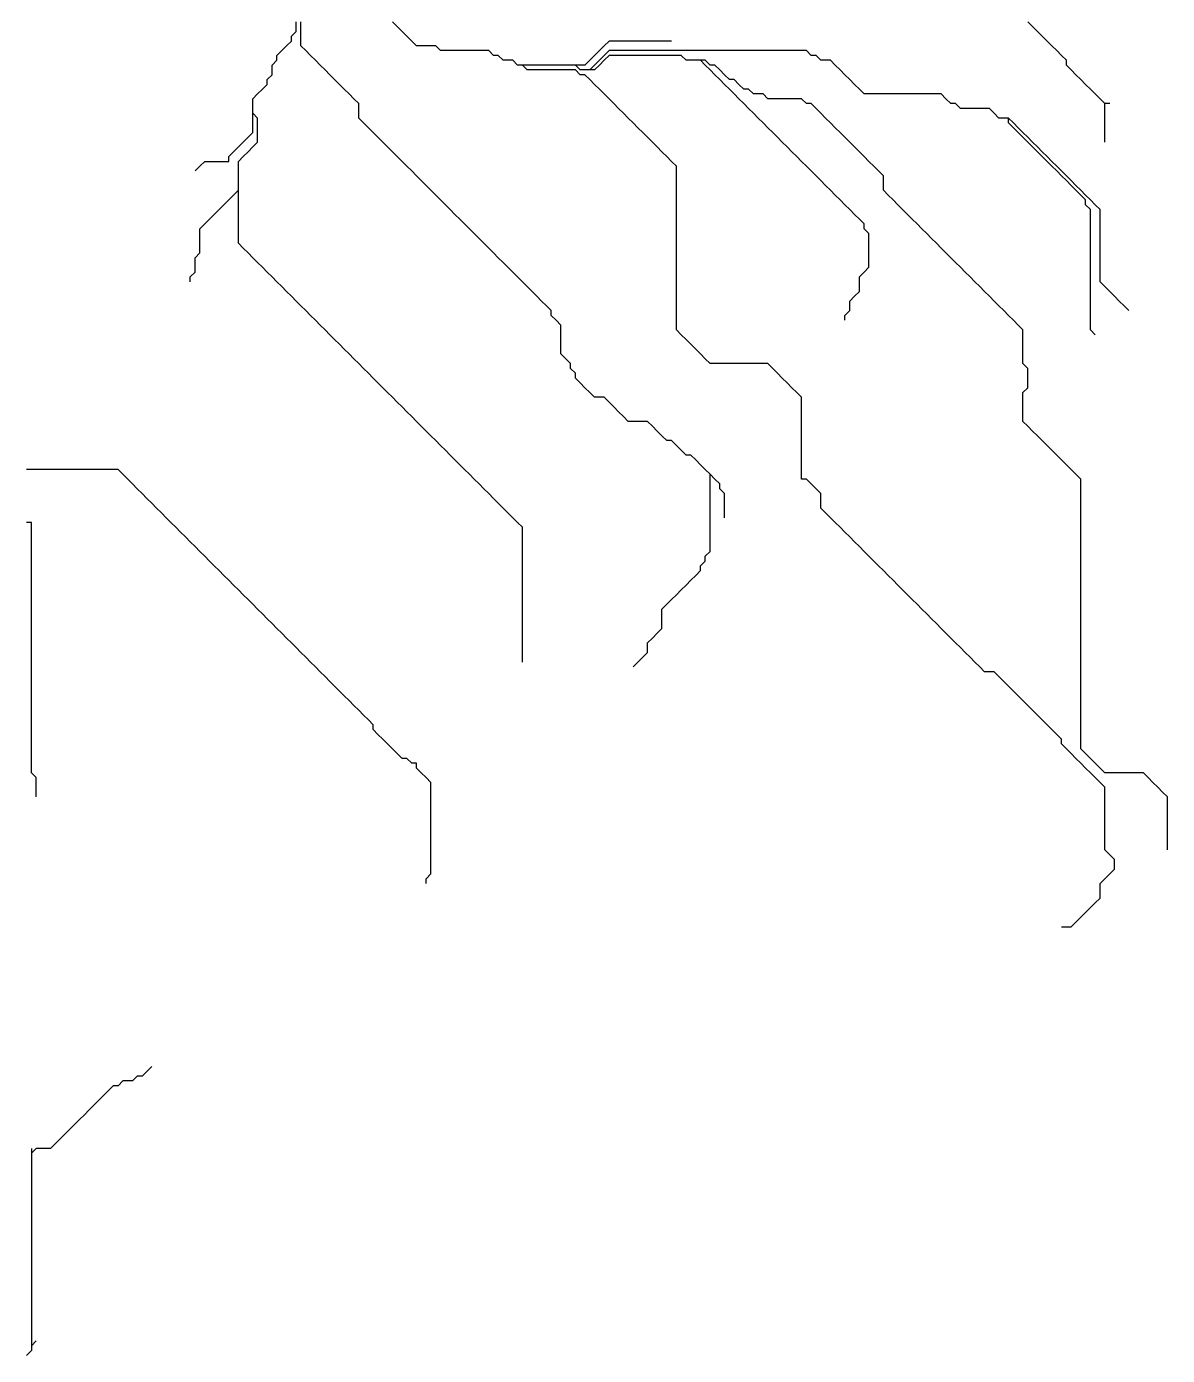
# Model space of a CAD drawing. Header units: metres. Extents: x 837475 to 838479, y 1189012 to 1191015.
# Drawn here: x 837475.1 to 837712, y 1190101.1 to 1190377 of the extents above; entities that cross this region are included whole.
import ezdxf

# ---------------------------------------------------------------- set-up
doc = ezdxf.new("R2010")
doc.units = ezdxf.units.M
doc.header["$MEASUREMENT"] = 0

msp = doc.modelspace()

# ---------------------------------------------------------------- linework, layer by layer
for points in [[(837522.11, 1190359.03, 1556.21), (837522.11, 1190360.03, 1556.1), (837522.11, 1190361.03, 1556.03), (837522.11, 1190362.03, 1556.03), (837523.11, 1190363.03, 1556.03), (837524.11, 1190364.03, 1556.02), (837525.11, 1190365.03, 1556.02), (837525.11, 1190366.03, 1556.02), (837526.11, 1190367.03, 1556.02), (837526.11, 1190368.03, 1556.01), (837526.11, 1190369.03, 1556.01), (837527.11, 1190370.03, 1556.01), (837527.11, 1190371.03, 1556.01), (837528.11, 1190372.03, 1556.01), (837529.11, 1190373.03, 1556), (837530.11, 1190374.03, 1556), (837530.11, 1190375.03, 1556), (837531.1, 1190376.03, 1555.99), (837531.1, 1190377.03, 1555.93), (837531.1, 1190378.03, 1555.78)], [(837617.08, 1190284.06, 1611.21), (837616.08, 1190285.06, 1609.92), (837615.08, 1190286.06, 1608.62), (837614.08, 1190287.06, 1607.33), (837613.08, 1190288.06, 1606.03), (837612.08, 1190288.06, 1606.01), (837611.08, 1190289.06, 1606.01), (837610.08, 1190290.05, 1606.01), (837609.08, 1190291.05, 1606.01), (837608.08, 1190291.05, 1606), (837607.08, 1190292.05, 1606), (837606.08, 1190293.05, 1606), (837605.08, 1190294.05, 1605.99), (837604.08, 1190295.05, 1605.77), (837603.08, 1190295.05, 1605.4), (837602.08, 1190295.05, 1604.96), (837601.08, 1190295.05, 1604.55), (837600.08, 1190295.05, 1604.26), (837599.08, 1190296.05, 1604.1), (837598.08, 1190297.05, 1604.02), (837597.08, 1190298.05, 1604), (837596.08, 1190299.05, 1603.86), (837595.08, 1190300.05, 1603.14), (837594.08, 1190300.05, 1602.62), (837593.08, 1190300.05, 1602.25), (837592.08, 1190301.05, 1601.97), (837591.08, 1190302.05, 1601.44), (837590.08, 1190303.05, 1600.77), (837589.09, 1190304.05, 1600.2), (837589.09, 1190305.05, 1600.05), (837588.09, 1190306.05, 1600), (837588.09, 1190307.05, 1600), (837587.09, 1190308.05, 1599.99), (837586.09, 1190309.05, 1599.88), (837586.09, 1190310.05, 1599.75), (837586.09, 1190311.05, 1599.62), (837586.09, 1190312.05, 1599.48), (837586.09, 1190313.05, 1599.35), (837586.09, 1190314.05, 1599.22), (837586.09, 1190315.05, 1599.09), (837585.09, 1190316.05, 1598.92), (837584.09, 1190317.05, 1598.74), (837584.09, 1190318.05, 1598.62), (837583.09, 1190319.04, 1598.44), (837582.09, 1190320.04, 1598.27), (837581.09, 1190321.04, 1598.06), (837580.09, 1190322.04, 1597.38), (837579.09, 1190323.04, 1596.26), (837578.09, 1190324.04, 1595.1), (837577.09, 1190325.04, 1593.93), (837576.09, 1190326.04, 1592.76), (837575.09, 1190327.04, 1591.58), (837574.09, 1190328.04, 1590.38), (837573.09, 1190329.04, 1589.18), (837572.09, 1190330.04, 1587.98), (837571.09, 1190331.04, 1586.79), (837570.09, 1190332.04, 1585.62), (837569.09, 1190333.04, 1584.45), (837568.09, 1190334.04, 1583.3), (837567.09, 1190335.04, 1582.15), (837566.09, 1190336.04, 1581.01), (837565.09, 1190337.04, 1579.86), (837564.09, 1190338.04, 1578.72), (837563.09, 1190339.04, 1577.55), (837562.09, 1190340.04, 1576.38), (837561.09, 1190341.04, 1575.21), (837560.1, 1190342.04, 1574.04), (837559.1, 1190343.04, 1572.85), (837558.1, 1190344.04, 1571.66), (837557.1, 1190345.04, 1570.48), (837556.1, 1190346.04, 1569.29), (837555.1, 1190347.04, 1568.13), (837554.1, 1190348.04, 1566.99), (837553.1, 1190349.03, 1565.9), (837552.1, 1190350.03, 1564.99), (837551.1, 1190351.03, 1564.15), (837550.1, 1190352.03, 1563.36), (837549.1, 1190353.03, 1562.59), (837548.1, 1190354.03, 1561.82), (837547.1, 1190355.03, 1561.06), (837546.1, 1190356.03, 1560.29), (837545.1, 1190357.03, 1559.53), (837544.1, 1190358.03, 1558.76), (837544.1, 1190359.03, 1558.27), (837544.1, 1190360.03, 1557.98), (837544.1, 1190361.03, 1557.85), (837543.1, 1190362.03, 1557.71), (837542.1, 1190363.03, 1557.58), (837541.1, 1190364.03, 1557.43), (837540.1, 1190365.03, 1557.29), (837539.1, 1190366.03, 1557.14), (837538.1, 1190367.03, 1556.99), (837537.1, 1190368.03, 1556.84), (837536.1, 1190369.03, 1556.7), (837535.1, 1190370.03, 1556.55), (837534.1, 1190371.03, 1556.4), (837533.1, 1190372.03, 1556.25), (837532.1, 1190373.03, 1556.11), (837532.1, 1190374.03, 1556.03), (837532.1, 1190375.03, 1556), (837532.1, 1190376.03, 1555.99), (837532.1, 1190377.03, 1555.94), (837532.1, 1190378.03, 1555.81)], [(837578.09, 1190369.03, 1564.23), (837577.09, 1190369.03, 1563.77), (837576.09, 1190370.03, 1563.07), (837575.09, 1190370.03, 1562.58), (837574.09, 1190370.03, 1562.12), (837573.09, 1190371.03, 1561.51), (837572.09, 1190371.03, 1561.11), (837571.09, 1190372.03, 1560.54), (837570.09, 1190372.03, 1560.15), (837569.09, 1190372.03, 1559.99), (837568.09, 1190372.03, 1559.81), (837567.09, 1190372.03, 1559.49), (837566.09, 1190372.03, 1559.15), (837565.09, 1190372.03, 1558.82), (837564.09, 1190372.03, 1558.49), (837563.09, 1190372.03, 1558.18), (837562.09, 1190372.03, 1558.02), (837561.09, 1190372.03, 1558), (837560.1, 1190373.03, 1557.96), (837559.1, 1190373.03, 1557.84), (837558.1, 1190373.03, 1557.71), (837557.1, 1190373.03, 1557.58), (837556.1, 1190373.03, 1557.45), (837555.1, 1190374.03, 1557.28), (837554.1, 1190375.03, 1557.12), (837553.1, 1190376.03, 1556.96), (837552.1, 1190377.03, 1556.8), (837551.1, 1190378.03, 1556.65)], [(837699.05, 1190361.03, 1602), (837698.05, 1190362.03, 1602), (837697.05, 1190363.03, 1601.93), (837696.05, 1190364.03, 1601.71), (837695.05, 1190365.03, 1601.47), (837694.05, 1190366.03, 1601.24), (837693.05, 1190367.03, 1601), (837692.05, 1190368.03, 1600.76), (837691.05, 1190369.03, 1600.53), (837691.05, 1190370.03, 1600.38), (837690.05, 1190371.03, 1600.14), (837689.05, 1190372.03, 1599.7), (837688.05, 1190373.03, 1598.99), (837687.05, 1190374.03, 1598.26), (837686.05, 1190375.03, 1597.53), (837685.05, 1190376.03, 1596.79), (837684.05, 1190377.03, 1596.07), (837683.05, 1190378.03, 1595.39)], [(837609.08, 1190374.03, 1578.19), (837608.08, 1190374.03, 1577.68), (837607.08, 1190374.03, 1577.18), (837606.08, 1190374.03, 1576.69), (837605.08, 1190374.03, 1576.18), (837604.08, 1190374.03, 1575.7), (837603.08, 1190374.03, 1575.24), (837602.08, 1190374.03, 1574.78), (837601.08, 1190374.03, 1574.24), (837600.08, 1190374.03, 1573.38), (837599.08, 1190374.03, 1572.1), (837598.08, 1190374.03, 1570.54), (837597.08, 1190374.03, 1570.04), (837596.08, 1190374.03, 1570.01), (837595.08, 1190373.03, 1569.99), (837594.08, 1190372.03, 1569.76), (837593.08, 1190371.03, 1569.29), (837592.08, 1190370.03, 1568.8), (837591.08, 1190369.03, 1568.31), (837590.08, 1190369.03, 1568.05), (837589.09, 1190369.03, 1567.85)], [(837679.05, 1190358.03, 1602.04), (837678.06, 1190358.03, 1602), (837677.06, 1190358.03, 1602), (837676.06, 1190359.03, 1602), (837675.06, 1190360.03, 1601.93), (837674.06, 1190360.03, 1601.77), (837673.06, 1190360.03, 1601.59), (837672.06, 1190360.03, 1601.4), (837671.06, 1190360.03, 1601.22), (837670.06, 1190360.03, 1601.04), (837669.06, 1190360.03, 1600.86), (837668.06, 1190361.03, 1600.64), (837667.06, 1190361.03, 1600.48), (837666.06, 1190362.03, 1600.25), (837665.06, 1190363.03, 1599.95), (837664.06, 1190363.03, 1599.43), (837663.06, 1190363.03, 1598.78), (837662.06, 1190363.03, 1598.1), (837661.06, 1190363.03, 1597.46), (837660.06, 1190363.03, 1596.83), (837659.06, 1190363.03, 1596.21), (837658.06, 1190363.03, 1595.59), (837657.06, 1190363.03, 1594.97), (837656.06, 1190363.03, 1594.35), (837655.06, 1190363.03, 1593.72), (837654.06, 1190363.03, 1593.08), (837653.06, 1190363.03, 1592.46), (837652.06, 1190363.03, 1591.93), (837651.06, 1190363.03, 1591.56), (837650.06, 1190363.03, 1591.25), (837649.07, 1190363.03, 1590.97), (837648.07, 1190364.03, 1590.59), (837647.07, 1190365.03, 1590.19), (837646.07, 1190366.03, 1589.86), (837645.07, 1190367.03, 1589.59), (837644.07, 1190368.03, 1589.34), (837643.07, 1190369.03, 1589.1), (837642.07, 1190370.03, 1588.87), (837641.07, 1190370.03, 1588.7), (837640.07, 1190370.03, 1588.54), (837639.07, 1190371.03, 1588.31), (837638.07, 1190371.03, 1588.15), (837637.07, 1190372.03, 1587.91), (837636.07, 1190372.03, 1587.73), (837635.07, 1190372.03, 1587.54), (837634.07, 1190372.03, 1587.35), (837633.07, 1190372.03, 1587.17), (837632.07, 1190372.03, 1586.98), (837631.07, 1190372.03, 1586.79), (837630.07, 1190372.03, 1586.6), (837629.07, 1190372.03, 1586.41), (837628.07, 1190372.03, 1586.21), (837627.07, 1190372.03, 1586.03), (837626.07, 1190372.03, 1585.81), (837625.07, 1190372.03, 1585.52), (837624.07, 1190372.03, 1585.21), (837623.07, 1190372.03, 1584.89), (837622.07, 1190372.03, 1584.58), (837621.07, 1190372.03, 1584.27), (837620.07, 1190372.03, 1583.9), (837619.08, 1190372.03, 1583.4), (837618.08, 1190372.03, 1582.87), (837617.08, 1190372.03, 1582.34), (837616.08, 1190372.03, 1581.81), (837615.08, 1190372.03, 1581.28), (837614.08, 1190372.03, 1580.76), (837613.08, 1190372.03, 1580.24), (837612.08, 1190372.03, 1579.71), (837611.08, 1190372.03, 1579.2), (837610.08, 1190372.03, 1578.68), (837609.08, 1190372.03, 1578.16), (837608.08, 1190372.03, 1577.64), (837607.08, 1190372.03, 1577.12), (837606.08, 1190372.03, 1576.61), (837605.08, 1190372.03, 1576.08), (837604.08, 1190372.03, 1575.57), (837603.08, 1190372.03, 1575.08), (837602.08, 1190372.03, 1574.59), (837601.08, 1190372.03, 1574.06), (837600.08, 1190372.03, 1573.17), (837599.08, 1190372.03, 1571.94), (837598.08, 1190372.03, 1570.69), (837597.08, 1190372.03, 1570.09), (837596.08, 1190372.03, 1570), (837595.08, 1190371.03, 1569.86), (837594.08, 1190370.03, 1569.42), (837593.08, 1190369.03, 1568.92), (837592.08, 1190368.03, 1568.4)], [(837615.08, 1190370.03, 1581.46), (837614.08, 1190370.03, 1580.96), (837613.08, 1190370.03, 1580.47), (837612.08, 1190370.03, 1579.98), (837611.08, 1190371.03, 1579.29), (837610.08, 1190371.03, 1578.79), (837609.08, 1190371.03, 1578.28), (837608.08, 1190371.03, 1577.78), (837607.08, 1190371.03, 1577.28), (837606.08, 1190371.03, 1576.77), (837605.08, 1190371.03, 1576.19), (837604.08, 1190371.03, 1575.6), (837603.08, 1190371.03, 1575.03), (837602.08, 1190371.03, 1574.46), (837601.08, 1190371.03, 1573.84), (837600.08, 1190371.03, 1572.98), (837599.08, 1190371.03, 1571.91), (837598.08, 1190371.03, 1570.8), (837597.08, 1190371.03, 1570.12), (837596.08, 1190371.03, 1569.98), (837595.08, 1190370.03, 1569.72), (837594.08, 1190369.03, 1569.23), (837593.08, 1190368.03, 1568.73), (837592.08, 1190368.03, 1568.4)], [(837690.05, 1190190.09, 1716.11), (837691.05, 1190190.09, 1716.02), (837692.05, 1190190.09, 1716), (837693.05, 1190191.09, 1716), (837694.05, 1190192.09, 1715.99), (837695.05, 1190193.09, 1715.86), (837696.05, 1190194.09, 1715.63), (837697.05, 1190195.09, 1715.41), (837698.05, 1190196.09, 1715.19), (837698.05, 1190197.09, 1715.05), (837698.05, 1190198.09, 1714.92), (837698.05, 1190199.09, 1714.78), (837699.05, 1190200.09, 1714.58), (837700.05, 1190201.08, 1714.31), (837701.05, 1190202.08, 1714.06), (837701.05, 1190203.08, 1714.01), (837701.05, 1190204.08, 1714), (837700.05, 1190205.08, 1713.94), (837699.05, 1190206.08, 1713.25), (837699.05, 1190207.08, 1712.16), (837699.05, 1190208.08, 1710.99), (837699.05, 1190209.08, 1709.81), (837699.05, 1190210.08, 1708.63), (837699.05, 1190211.08, 1707.44), (837699.05, 1190212.08, 1706.24), (837699.05, 1190213.08, 1705.04), (837699.05, 1190214.08, 1703.82), (837699.05, 1190215.08, 1702.6), (837699.05, 1190216.08, 1701.37), (837699.05, 1190217.08, 1700.15), (837699.05, 1190218.08, 1698.95), (837699.05, 1190219.08, 1697.93), (837698.05, 1190220.08, 1697.04), (837697.05, 1190221.08, 1696), (837696.05, 1190222.08, 1695.03), (837695.05, 1190223.08, 1694.05), (837694.05, 1190224.08, 1693.15), (837693.05, 1190225.08, 1692.27), (837692.05, 1190226.08, 1691.5), (837691.05, 1190227.08, 1690.81), (837690.05, 1190228.08, 1690.15), (837690.05, 1190229.08, 1689.73), (837689.05, 1190230.07, 1689.17), (837688.05, 1190231.07, 1688.61), (837687.05, 1190232.07, 1688.04), (837686.05, 1190233.07, 1687.47), (837685.05, 1190234.07, 1686.9), (837684.05, 1190235.07, 1686.32), (837683.05, 1190236.07, 1685.73), (837682.05, 1190237.07, 1685.14), (837681.05, 1190238.07, 1684.52), (837680.05, 1190239.07, 1683.93), (837679.05, 1190240.07, 1683.48), (837678.06, 1190241.07, 1683.07), (837677.06, 1190242.07, 1682.68), (837676.06, 1190243.07, 1682.28), (837675.06, 1190243.07, 1682), (837674.06, 1190243.07, 1681.7), (837673.06, 1190244.07, 1681.28), (837672.06, 1190245.07, 1680.83), (837671.06, 1190246.07, 1680.37), (837670.06, 1190247.07, 1679.74), (837669.06, 1190248.07, 1678.85), (837668.06, 1190249.07, 1677.87), (837667.06, 1190250.07, 1676.27), (837666.06, 1190251.07, 1674.52), (837665.06, 1190252.07, 1672.78), (837664.06, 1190253.07, 1671.04), (837663.06, 1190254.07, 1669.17), (837662.06, 1190255.07, 1666.83), (837661.06, 1190256.07, 1664.25), (837660.06, 1190257.07, 1661.7), (837659.06, 1190258.07, 1659.27), (837658.06, 1190259.07, 1656.93), (837657.06, 1190260.06, 1654.59), (837656.06, 1190261.06, 1652.2), (837655.06, 1190262.06, 1649.81), (837654.06, 1190263.06, 1647.43), (837653.06, 1190264.06, 1645.18), (837652.06, 1190265.06, 1643.16), (837651.06, 1190266.06, 1641.54), (837650.06, 1190267.06, 1640.25), (837649.07, 1190268.06, 1639), (837648.07, 1190269.06, 1637.74), (837647.07, 1190270.06, 1636.46), (837646.07, 1190271.06, 1635.13), (837645.07, 1190272.06, 1633.71), (837644.07, 1190273.06, 1632.21), (837643.07, 1190274.06, 1630.66), (837642.07, 1190275.06, 1629.1), (837641.07, 1190276.06, 1627.52), (837640.07, 1190277.06, 1626.04), (837640.07, 1190278.06, 1625.34), (837640.07, 1190279.06, 1624.7), (837640.07, 1190280.06, 1624.2), (837639.07, 1190281.06, 1623.88), (837638.07, 1190282.06, 1622.77), (837637.07, 1190283.06, 1621.03), (837636.07, 1190283.06, 1620.25), (837636.07, 1190284.06, 1620.01), (837636.07, 1190285.06, 1619.74), (837636.07, 1190286.06, 1619.21), (837636.07, 1190287.06, 1618.69), (837636.07, 1190288.06, 1618.31), (837636.07, 1190289.06, 1618.04), (837636.07, 1190290.05, 1617.79), (837636.07, 1190291.05, 1617.43), (837636.07, 1190292.05, 1617.04), (837636.07, 1190293.05, 1616.65), (837636.07, 1190294.05, 1616.26), (837636.07, 1190295.05, 1615.87), (837636.07, 1190296.05, 1615.47), (837636.07, 1190297.05, 1615.07), (837636.07, 1190298.05, 1614.67), (837636.07, 1190299.05, 1614.29), (837636.07, 1190300.05, 1614), (837635.07, 1190301.05, 1613.53), (837634.07, 1190302.05, 1612.45), (837633.07, 1190303.05, 1611.36), (837632.07, 1190304.05, 1610.34), (837631.07, 1190305.05, 1609.48), (837630.07, 1190306.05, 1608.72), (837629.07, 1190307.05, 1608.11), (837628.07, 1190307.05, 1608.01), (837627.07, 1190307.05, 1607.95), (837626.07, 1190307.05, 1607.75), (837625.07, 1190307.05, 1607.51), (837624.07, 1190307.05, 1607.28), (837623.07, 1190307.05, 1607.09), (837622.07, 1190307.05, 1606.89), (837621.07, 1190307.05, 1606.7), (837620.07, 1190307.05, 1606.51), (837619.08, 1190307.05, 1606.32), (837618.08, 1190307.05, 1606.14), (837617.08, 1190307.05, 1606.02), (837616.08, 1190308.05, 1605.87), (837615.08, 1190309.05, 1605.51), (837614.08, 1190310.05, 1605.11), (837613.08, 1190311.05, 1604.7), (837612.08, 1190312.05, 1604.3), (837611.08, 1190313.05, 1603.78), (837610.08, 1190314.05, 1603.04), (837610.08, 1190315.05, 1602.51), (837610.08, 1190316.05, 1601.96), (837610.08, 1190317.05, 1601.35), (837610.08, 1190318.05, 1600.7), (837610.08, 1190319.04, 1600.04), (837610.08, 1190320.04, 1599.36), (837610.08, 1190321.04, 1598.68), (837610.08, 1190322.04, 1598.01), (837610.08, 1190323.04, 1597.36), (837610.08, 1190324.04, 1596.71), (837610.08, 1190325.04, 1596.07), (837610.08, 1190326.04, 1595.46), (837610.08, 1190327.04, 1594.87), (837610.08, 1190328.04, 1594.28), (837610.08, 1190329.04, 1593.69), (837610.08, 1190330.04, 1593.1), (837610.08, 1190331.04, 1592.52), (837610.08, 1190332.04, 1591.94), (837610.08, 1190333.04, 1591.35), (837610.08, 1190334.04, 1590.77), (837610.08, 1190335.04, 1590.19), (837610.08, 1190336.04, 1589.61), (837610.08, 1190337.04, 1589.03), (837610.08, 1190338.04, 1588.46), (837610.08, 1190339.04, 1587.95), (837610.08, 1190340.04, 1587.57), (837610.08, 1190341.04, 1587.22), (837610.08, 1190342.04, 1586.86), (837610.08, 1190343.04, 1586.51), (837610.08, 1190344.04, 1586.16), (837610.08, 1190345.04, 1585.89), (837610.08, 1190346.04, 1585.67), (837610.08, 1190347.04, 1585.46), (837610.08, 1190348.04, 1585.27), (837609.08, 1190349.03, 1585), (837608.08, 1190350.03, 1584.73), (837607.08, 1190351.03, 1584.45), (837606.08, 1190352.03, 1584.14), (837605.08, 1190353.03, 1583.47), (837604.08, 1190354.03, 1582.27), (837603.08, 1190355.03, 1580.88), (837602.08, 1190356.03, 1579.43), (837601.08, 1190357.03, 1578.01), (837600.08, 1190358.03, 1576.69), (837599.08, 1190359.03, 1575.56), (837598.08, 1190360.03, 1574.59), (837597.08, 1190361.03, 1573.66), (837596.08, 1190362.03, 1572.75), (837595.08, 1190363.03, 1571.82), (837594.08, 1190364.03, 1570.89), (837593.08, 1190365.03, 1569.93), (837592.08, 1190366.03, 1568.9), (837591.08, 1190367.03, 1568.13), (837590.08, 1190367.03, 1568.03), (837589.09, 1190368.03, 1567.9), (837588.09, 1190368.03, 1567.7), (837587.09, 1190368.03, 1567.46), (837586.09, 1190368.03, 1567.22), (837585.09, 1190368.03, 1566.99), (837584.09, 1190368.03, 1566.76), (837583.09, 1190368.03, 1566.53), (837582.09, 1190368.03, 1566.3), (837581.09, 1190368.03, 1566), (837580.09, 1190368.03, 1565.51), (837579.09, 1190368.03, 1564.97), (837578.09, 1190369.03, 1564.23)], [(837589.09, 1190369.03, 1567.85), (837588.09, 1190369.03, 1567.62), (837587.09, 1190369.03, 1567.38), (837586.09, 1190369.03, 1567.15), (837585.09, 1190369.03, 1566.92), (837584.09, 1190369.03, 1566.69), (837583.09, 1190369.03, 1566.46), (837582.09, 1190369.03, 1566.22), (837581.09, 1190369.03, 1565.92), (837580.09, 1190369.03, 1565.39), (837579.09, 1190369.03, 1564.79), (837578.09, 1190369.03, 1564.23)], [(837592.08, 1190368.03, 1568.4), (837591.08, 1190368.03, 1568.12), (837590.08, 1190368.03, 1568), (837589.09, 1190369.03, 1567.85)], [(837712.04, 1190206.08, 1712.38), (837712.04, 1190207.08, 1712.23), (837712.04, 1190208.08, 1711.93), (837712.04, 1190209.08, 1711.05), (837712.04, 1190210.08, 1709.89), (837712.04, 1190211.08, 1708.7), (837712.04, 1190212.08, 1707.52), (837712.04, 1190213.08, 1706.34), (837712.04, 1190214.08, 1705.16), (837712.04, 1190215.08, 1703.99), (837712.04, 1190216.08, 1702.88), (837712.04, 1190217.08, 1702.12), (837711.04, 1190218.08, 1701.75), (837710.04, 1190219.08, 1701.36), (837709.04, 1190220.08, 1700.96), (837708.05, 1190221.08, 1700.58), (837707.05, 1190222.08, 1700.25), (837706.05, 1190222.08, 1700.02), (837705.05, 1190222.08, 1699.67), (837704.05, 1190222.08, 1699.27), (837703.05, 1190222.08, 1698.87), (837702.05, 1190222.08, 1698.47), (837701.05, 1190222.08, 1698.03), (837700.05, 1190222.08, 1697.43), (837699.05, 1190222.08, 1696.81), (837698.05, 1190223.08, 1695.93), (837697.05, 1190224.08, 1694.93), (837696.05, 1190225.08, 1693.83), (837695.05, 1190226.08, 1692.59), (837694.05, 1190227.08, 1691.54), (837694.05, 1190228.08, 1690.92), (837694.05, 1190229.08, 1690.31), (837694.05, 1190230.07, 1689.8), (837694.05, 1190231.07, 1689.42), (837694.05, 1190232.07, 1689.05), (837694.05, 1190233.07, 1688.69), (837694.05, 1190234.07, 1688.33), (837694.05, 1190235.07, 1687.97), (837694.05, 1190236.07, 1687.62), (837694.05, 1190237.07, 1687.28), (837694.05, 1190238.07, 1686.93), (837694.05, 1190239.07, 1686.58), (837694.05, 1190240.07, 1686.24), (837694.05, 1190241.07, 1685.88), (837694.05, 1190242.07, 1685.51), (837694.05, 1190243.07, 1685.15), (837694.05, 1190244.07, 1684.78), (837694.05, 1190245.07, 1684.41), (837694.05, 1190246.07, 1683.96), (837694.05, 1190247.07, 1683.13), (837694.05, 1190248.07, 1682.16), (837694.05, 1190249.07, 1681.19), (837694.05, 1190250.07, 1680.22), (837694.05, 1190251.07, 1679.26), (837694.05, 1190252.07, 1678.31), (837694.05, 1190253.07, 1677.36), (837694.05, 1190254.07, 1676.41), (837694.05, 1190255.07, 1675.45), (837694.05, 1190256.07, 1674.51), (837694.05, 1190257.07, 1673.56), (837694.05, 1190258.07, 1672.61), (837694.05, 1190259.07, 1671.68), (837694.05, 1190260.06, 1670.78), (837694.05, 1190261.06, 1669.91), (837694.05, 1190262.06, 1669.07), (837694.05, 1190263.06, 1668.19), (837694.05, 1190264.06, 1667.28), (837694.05, 1190265.06, 1666.36), (837694.05, 1190266.06, 1665.44), (837694.05, 1190267.06, 1664.52), (837694.05, 1190268.06, 1663.61), (837694.05, 1190269.06, 1662.7), (837694.05, 1190270.06, 1661.78), (837694.05, 1190271.06, 1660.85), (837694.05, 1190272.06, 1659.92), (837694.05, 1190273.06, 1658.97), (837694.05, 1190274.06, 1657.98), (837694.05, 1190275.06, 1656.93), (837694.05, 1190276.06, 1655.86), (837694.05, 1190277.06, 1654.74), (837694.05, 1190278.06, 1653.61), (837694.05, 1190279.06, 1652.5), (837694.05, 1190280.06, 1651.5), (837694.05, 1190281.06, 1650.63), (837694.05, 1190282.06, 1649.83), (837694.05, 1190283.06, 1649.09), (837693.05, 1190284.06, 1648.09), (837692.05, 1190285.06, 1647.11), (837691.05, 1190286.06, 1646.1), (837690.05, 1190287.06, 1645.12), (837689.05, 1190288.06, 1644.12), (837688.05, 1190289.06, 1643.13), (837687.05, 1190290.05, 1642.14), (837686.05, 1190291.05, 1641.16), (837685.05, 1190292.05, 1640.16), (837684.05, 1190293.05, 1639.11), (837683.05, 1190294.05, 1637.8), (837682.05, 1190295.05, 1635.28), (837682.05, 1190296.05, 1634.17), (837682.05, 1190297.05, 1633.65), (837682.05, 1190298.05, 1633.32), (837682.05, 1190299.05, 1632.98), (837682.05, 1190300.05, 1632.64), (837682.05, 1190301.05, 1632.29), (837683.05, 1190302.05, 1631.8), (837683.05, 1190303.05, 1631.44), (837683.05, 1190304.05, 1631.04), (837683.05, 1190305.05, 1630.61), (837683.05, 1190306.05, 1630.13), (837682.05, 1190307.05, 1629.26), (837682.05, 1190308.05, 1628.54), (837682.05, 1190309.05, 1627.81), (837682.05, 1190310.05, 1627.08), (837682.05, 1190311.05, 1626.35), (837682.05, 1190312.05, 1625.63), (837682.05, 1190313.05, 1624.9), (837682.05, 1190314.05, 1624.18), (837681.05, 1190315.05, 1623.16), (837680.05, 1190316.05, 1622.14), (837679.05, 1190317.05, 1621.06), (837678.06, 1190318.05, 1619.99), (837677.06, 1190319.04, 1618.95), (837676.06, 1190320.04, 1617.97), (837675.06, 1190321.04, 1617.16), (837674.06, 1190322.04, 1616.38), (837673.06, 1190323.04, 1615.63), (837672.06, 1190324.04, 1614.9), (837671.06, 1190325.04, 1614.17), (837670.06, 1190326.04, 1613.43), (837669.06, 1190327.04, 1612.69), (837668.06, 1190328.04, 1611.95), (837667.06, 1190329.04, 1611.22), (837666.06, 1190330.04, 1610.49), (837665.06, 1190331.04, 1609.76), (837664.06, 1190332.04, 1609.03), (837663.06, 1190333.04, 1608.3), (837662.06, 1190334.04, 1607.44), (837661.06, 1190335.04, 1606.44), (837660.06, 1190336.04, 1605.08), (837659.06, 1190337.04, 1603.39), (837658.06, 1190338.04, 1601.68), (837657.06, 1190339.04, 1600.13), (837656.06, 1190340.04, 1599.3), (837655.06, 1190341.04, 1598.64), (837654.06, 1190342.04, 1598.09), (837653.06, 1190343.04, 1597.69), (837653.06, 1190344.04, 1597.35), (837653.06, 1190345.04, 1597), (837653.06, 1190346.04, 1596.66), (837652.06, 1190347.04, 1596.16), (837651.06, 1190348.04, 1595.66), (837650.06, 1190349.03, 1595.08), (837649.07, 1190350.03, 1594.47), (837648.07, 1190351.03, 1593.89), (837647.07, 1190352.03, 1592.88), (837646.07, 1190353.03, 1591.96), (837645.07, 1190354.03, 1591.54), (837644.07, 1190355.03, 1591.17), (837643.07, 1190356.03, 1590.8), (837642.07, 1190357.03, 1590.42), (837641.07, 1190358.03, 1590.04), (837640.07, 1190359.03, 1589.66), (837639.07, 1190360.03, 1589.3), (837638.07, 1190361.03, 1588.97), (837637.07, 1190361.03, 1588.76), (837636.07, 1190362.03, 1588.47), (837635.07, 1190362.03, 1588.24), (837634.07, 1190362.03, 1588.02), (837633.07, 1190362.03, 1587.81), (837632.07, 1190362.03, 1587.58), (837631.07, 1190362.03, 1587.35), (837630.07, 1190362.03, 1587.12), (837629.07, 1190362.03, 1586.9), (837628.07, 1190363.03, 1586.59), (837627.07, 1190363.03, 1586.36), (837626.07, 1190363.03, 1586.14), (837625.07, 1190364.03, 1585.82), (837624.07, 1190364.03, 1585.58), (837623.07, 1190365.03, 1585.24), (837622.07, 1190366.03, 1584.91), (837621.07, 1190366.03, 1584.66), (837620.07, 1190367.03, 1584.31), (837619.08, 1190368.03, 1583.83), (837618.08, 1190369.03, 1583.11), (837617.08, 1190369.03, 1582.64), (837616.08, 1190370.03, 1581.95), (837615.08, 1190370.03, 1581.46)], [(837645.07, 1190316.05, 1606.93), (837645.07, 1190317.05, 1606.52), (837646.07, 1190318.05, 1606.08), (837646.07, 1190319.04, 1605.9), (837646.07, 1190320.04, 1605.42), (837647.07, 1190321.04, 1604.74), (837648.07, 1190322.04, 1604.18), (837648.07, 1190323.04, 1604), (837648.07, 1190324.04, 1603.79), (837648.07, 1190325.04, 1603.3), (837649.07, 1190326.04, 1602.67), (837650.06, 1190327.04, 1602.15), (837650.06, 1190328.04, 1601.96), (837650.06, 1190329.04, 1601.6), (837650.06, 1190330.04, 1601.16), (837650.06, 1190331.04, 1600.74), (837650.06, 1190332.04, 1600.35), (837650.06, 1190333.04, 1600.07), (837650.06, 1190334.04, 1600), (837649.07, 1190335.04, 1599.9), (837649.07, 1190336.04, 1599.54), (837648.07, 1190337.04, 1598.98), (837647.07, 1190338.04, 1598.31), (837646.07, 1190339.04, 1597.46), (837645.07, 1190340.04, 1596.56), (837644.07, 1190341.04, 1595.67), (837643.07, 1190342.04, 1594.77), (837642.07, 1190343.04, 1593.96), (837641.07, 1190344.04, 1593.39), (837640.07, 1190345.04, 1592.86), (837639.07, 1190346.04, 1592.32), (837638.07, 1190347.04, 1591.77), (837637.07, 1190348.04, 1591.21), (837636.07, 1190349.03, 1590.65), (837635.07, 1190350.03, 1590.12), (837634.07, 1190351.03, 1589.64), (837633.07, 1190352.03, 1589.17), (837632.07, 1190353.03, 1588.72), (837631.07, 1190354.03, 1588.3), (837630.07, 1190355.03, 1587.93), (837629.07, 1190356.03, 1587.61), (837628.07, 1190357.03, 1587.29), (837627.07, 1190358.03, 1586.97), (837626.07, 1190359.03, 1586.65), (837625.07, 1190360.03, 1586.32), (837624.07, 1190361.03, 1585.98), (837623.07, 1190362.03, 1585.64), (837622.07, 1190363.03, 1585.29), (837621.07, 1190364.03, 1584.95), (837620.07, 1190365.03, 1584.6), (837619.08, 1190366.03, 1584.25), (837618.08, 1190367.03, 1583.74), (837617.08, 1190368.03, 1582.95), (837616.08, 1190369.03, 1582.16), (837615.08, 1190370.03, 1581.46)], [(837699.05, 1190353.03, 1605.41), (837699.05, 1190354.03, 1604.92), (837699.05, 1190355.03, 1604.41), (837699.05, 1190356.03, 1603.9), (837699.05, 1190357.03, 1603.36), (837699.05, 1190358.03, 1602.82), (837699.05, 1190359.03, 1602.32), (837699.05, 1190360.03, 1602.05), (837699.05, 1190361.03, 1602)], [(837700.05, 1190361.03, 1602.04), (837699.05, 1190361.03, 1602)], [(837510.11, 1190347.04, 1560.2), (837511.11, 1190348.04, 1559.93), (837512.11, 1190349.03, 1559.52), (837513.11, 1190349.03, 1559.15), (837514.11, 1190349.03, 1558.78), (837515.11, 1190349.03, 1558.43), (837516.11, 1190349.03, 1558.12), (837517.11, 1190349.03, 1558.01), (837517.11, 1190350.03, 1558), (837518.11, 1190351.03, 1558), (837519.11, 1190352.03, 1557.9), (837520.11, 1190353.03, 1557.58), (837521.11, 1190354.03, 1557.22), (837522.11, 1190355.03, 1556.89), (837522.11, 1190356.03, 1556.71), (837522.11, 1190357.03, 1556.52), (837522.11, 1190358.03, 1556.36), (837522.11, 1190359.03, 1556.21)], [(837519.11, 1190343.04, 1559.9), (837519.11, 1190344.04, 1559.46), (837519.11, 1190345.04, 1559.02), (837519.11, 1190346.04, 1558.58), (837519.11, 1190347.04, 1558.19), (837519.11, 1190348.04, 1558.02), (837519.11, 1190349.03, 1558), (837520.11, 1190350.03, 1557.99), (837521.11, 1190351.03, 1557.8), (837522.11, 1190352.03, 1557.45), (837523.11, 1190353.03, 1557.19), (837523.11, 1190354.03, 1557.03), (837523.11, 1190355.03, 1556.87), (837523.11, 1190356.03, 1556.71), (837523.11, 1190357.03, 1556.56), (837523.11, 1190358.03, 1556.41), (837522.11, 1190359.03, 1556.21)], [(837697.05, 1190313.05, 1628.19), (837696.05, 1190314.05, 1627.44), (837696.05, 1190315.05, 1626.69), (837696.05, 1190316.05, 1625.92), (837696.05, 1190317.05, 1625.15), (837696.05, 1190318.05, 1624.4), (837696.05, 1190319.04, 1623.67), (837696.05, 1190320.04, 1622.97), (837696.05, 1190321.04, 1622.31), (837696.05, 1190322.04, 1621.68), (837696.05, 1190323.04, 1621.06), (837696.05, 1190324.04, 1620.44), (837696.05, 1190325.04, 1619.82), (837696.05, 1190326.04, 1619.19), (837696.05, 1190327.04, 1618.57), (837696.05, 1190328.04, 1617.94), (837696.05, 1190329.04, 1617.31), (837696.05, 1190330.04, 1616.69), (837696.05, 1190331.04, 1616.06), (837696.05, 1190332.04, 1615.43), (837696.05, 1190333.04, 1614.8), (837696.05, 1190334.04, 1614.16), (837696.05, 1190335.04, 1613.52), (837696.05, 1190336.04, 1612.88), (837696.05, 1190337.04, 1612.25), (837696.05, 1190338.04, 1611.64), (837696.05, 1190339.04, 1611.08), (837695.05, 1190340.04, 1610.34), (837695.05, 1190341.04, 1609.9), (837694.05, 1190342.04, 1609.38), (837693.05, 1190343.04, 1608.88), (837692.05, 1190344.04, 1608.36), (837691.05, 1190345.04, 1607.84), (837690.05, 1190346.04, 1607.34), (837689.05, 1190347.04, 1606.86), (837688.05, 1190348.04, 1606.38), (837687.05, 1190349.03, 1605.9), (837686.05, 1190350.03, 1605.44), (837685.05, 1190351.03, 1604.95), (837684.05, 1190352.03, 1604.45), (837683.05, 1190353.03, 1603.96), (837682.05, 1190354.03, 1603.5), (837681.05, 1190355.03, 1603.05), (837680.05, 1190356.03, 1602.59), (837679.05, 1190357.03, 1602.16), (837679.05, 1190358.03, 1602.04)], [(837704.05, 1190318.05, 1626.51), (837703.05, 1190319.04, 1625.91), (837702.05, 1190320.04, 1624.83), (837701.05, 1190321.04, 1623.7), (837700.05, 1190322.04, 1622.68), (837699.05, 1190323.04, 1621.74), (837698.05, 1190324.04, 1620.87), (837698.05, 1190325.04, 1620.25), (837698.05, 1190326.04, 1619.63), (837698.05, 1190327.04, 1619.01), (837698.05, 1190328.04, 1618.38), (837698.05, 1190329.04, 1617.75), (837698.05, 1190330.04, 1617.12), (837698.05, 1190331.04, 1616.48), (837698.05, 1190332.04, 1615.84), (837698.05, 1190333.04, 1615.2), (837698.05, 1190334.04, 1614.56), (837698.05, 1190335.04, 1613.92), (837698.05, 1190336.04, 1613.28), (837698.05, 1190337.04, 1612.64), (837698.05, 1190338.04, 1612.02), (837698.05, 1190339.04, 1611.49), (837697.05, 1190340.04, 1610.79), (837696.05, 1190341.04, 1610.09), (837695.05, 1190342.04, 1609.54), (837694.05, 1190343.04, 1609.04), (837693.05, 1190344.04, 1608.54), (837692.05, 1190345.04, 1608.02), (837691.05, 1190346.04, 1607.52), (837690.05, 1190347.04, 1607.02), (837689.05, 1190348.04, 1606.54), (837688.05, 1190349.03, 1606.06), (837687.05, 1190350.03, 1605.6), (837686.05, 1190351.03, 1605.13), (837685.05, 1190352.03, 1604.65), (837684.05, 1190353.03, 1604.15), (837683.05, 1190354.03, 1603.68), (837682.05, 1190355.03, 1603.24), (837681.05, 1190356.03, 1602.8), (837680.05, 1190357.03, 1602.35), (837679.05, 1190358.03, 1602.04)], [(837509.11, 1190324.04, 1566.01), (837509.11, 1190325.04, 1566.01), (837510.11, 1190326.04, 1566.01), (837510.11, 1190327.04, 1566), (837510.11, 1190328.04, 1566), (837510.11, 1190329.04, 1566), (837511.11, 1190330.04, 1565.97), (837511.11, 1190331.04, 1565.81), (837511.11, 1190332.04, 1565.58), (837511.11, 1190333.04, 1565.37), (837511.11, 1190334.04, 1565.13), (837511.11, 1190335.04, 1564.88), (837512.11, 1190336.04, 1564.52), (837513.11, 1190337.04, 1564.1), (837514.11, 1190338.04, 1563.48), (837515.11, 1190339.04, 1562.76), (837516.11, 1190340.04, 1562.02), (837517.11, 1190341.04, 1561.29), (837518.11, 1190342.04, 1560.58), (837519.11, 1190343.04, 1559.9)], [(837578.09, 1190245.07, 1632), (837578.09, 1190246.07, 1631.93), (837578.09, 1190247.07, 1631.64), (837578.09, 1190248.07, 1631.3), (837578.09, 1190249.07, 1630.95), (837578.09, 1190250.07, 1630.61), (837578.09, 1190251.07, 1630.28), (837578.09, 1190252.07, 1629.81), (837578.09, 1190253.07, 1628.96), (837578.09, 1190254.07, 1628.17), (837578.09, 1190255.07, 1627.91), (837578.09, 1190256.07, 1627.8), (837578.09, 1190257.07, 1627.7), (837578.09, 1190258.07, 1627.6), (837578.09, 1190259.07, 1627.5), (837578.09, 1190260.06, 1627.4), (837578.09, 1190261.06, 1627.3), (837578.09, 1190262.06, 1627.2), (837578.09, 1190263.06, 1627.11), (837578.09, 1190264.06, 1627.01), (837578.09, 1190265.06, 1626.91), (837578.09, 1190266.06, 1626.81), (837578.09, 1190267.06, 1626.71), (837578.09, 1190268.06, 1626.62), (837578.09, 1190269.06, 1626.52), (837578.09, 1190270.06, 1626.42), (837578.09, 1190271.06, 1626.32), (837578.09, 1190272.06, 1626.23), (837578.09, 1190273.06, 1626.13), (837577.09, 1190274.06, 1625.99), (837576.09, 1190275.06, 1625.26), (837575.09, 1190276.06, 1623.75), (837574.09, 1190277.06, 1622.15), (837573.09, 1190278.06, 1620.58), (837572.09, 1190279.06, 1619.03), (837571.09, 1190280.06, 1617.53), (837570.09, 1190281.06, 1616.1), (837569.09, 1190282.06, 1614.72), (837568.09, 1190283.06, 1613.37), (837567.09, 1190284.06, 1612.05), (837566.09, 1190285.06, 1610.77), (837565.09, 1190286.06, 1609.63), (837564.09, 1190287.06, 1608.66), (837563.09, 1190288.06, 1607.7), (837562.09, 1190289.06, 1606.73), (837561.09, 1190290.05, 1605.7), (837560.1, 1190291.05, 1604.65), (837559.1, 1190292.05, 1603.59), (837558.1, 1190293.05, 1602.56), (837557.1, 1190294.05, 1601.51), (837556.1, 1190295.05, 1600.44), (837555.1, 1190296.05, 1599.35), (837554.1, 1190297.05, 1598.24), (837553.1, 1190298.05, 1597.13), (837552.1, 1190299.05, 1596.02), (837551.1, 1190300.05, 1594.89), (837550.1, 1190301.05, 1593.76), (837549.1, 1190302.05, 1592.62), (837548.1, 1190303.05, 1591.47), (837547.1, 1190304.05, 1590.34), (837546.1, 1190305.05, 1589.21), (837545.1, 1190306.05, 1588.1), (837544.1, 1190307.05, 1587.08), (837543.1, 1190308.05, 1586.07), (837542.1, 1190309.05, 1585.06), (837541.1, 1190310.05, 1584.05), (837540.1, 1190311.05, 1583.05), (837539.1, 1190312.05, 1582.04), (837538.1, 1190313.05, 1581.03), (837537.1, 1190314.05, 1580.03), (837536.1, 1190315.05, 1579.02), (837535.1, 1190316.05, 1578.02), (837534.1, 1190317.05, 1577.02), (837533.1, 1190318.05, 1576.05), (837532.1, 1190319.04, 1575.2), (837531.1, 1190320.04, 1574.38), (837530.11, 1190321.04, 1573.57), (837529.11, 1190322.04, 1572.78), (837528.11, 1190323.04, 1571.98), (837527.11, 1190324.04, 1571.18), (837526.11, 1190325.04, 1570.37), (837525.11, 1190326.04, 1569.56), (837524.11, 1190327.04, 1568.73), (837523.11, 1190328.04, 1568.02), (837522.11, 1190329.04, 1567.44), (837521.11, 1190330.04, 1566.83), (837520.11, 1190331.04, 1566.21), (837519.11, 1190332.04, 1565.82), (837519.11, 1190333.04, 1565.38), (837519.11, 1190334.04, 1564.85), (837519.11, 1190335.04, 1564.29), (837519.11, 1190336.04, 1563.69), (837519.11, 1190337.04, 1563.06), (837519.11, 1190338.04, 1562.44), (837519.11, 1190339.04, 1561.86), (837519.11, 1190340.04, 1561.35), (837519.11, 1190341.04, 1560.86), (837519.11, 1190342.04, 1560.37), (837519.11, 1190343.04, 1559.9)], [(837558.1, 1190199.09, 1644.8), (837558.1, 1190200.09, 1644.49), (837559.1, 1190201.08, 1644), (837559.1, 1190202.08, 1643.49), (837559.1, 1190203.08, 1642.91), (837559.1, 1190204.08, 1642.3), (837559.1, 1190205.08, 1641.71), (837559.1, 1190206.08, 1641.16), (837559.1, 1190207.08, 1640.6), (837559.1, 1190208.08, 1640.02), (837559.1, 1190209.08, 1639.46), (837559.1, 1190210.08, 1638.91), (837559.1, 1190211.08, 1638.35), (837559.1, 1190212.08, 1637.79), (837559.1, 1190213.08, 1637.23), (837559.1, 1190214.08, 1636.68), (837559.1, 1190215.08, 1636.16), (837559.1, 1190216.08, 1635.77), (837559.1, 1190217.08, 1635.46), (837559.1, 1190218.08, 1635.16), (837559.1, 1190219.08, 1634.87), (837559.1, 1190220.08, 1634.59), (837558.1, 1190221.08, 1634.18), (837557.1, 1190222.08, 1633.45), (837556.1, 1190223.08, 1632.46), (837556.1, 1190224.08, 1632.08), (837555.1, 1190224.08, 1632.02), (837554.1, 1190225.08, 1632.02), (837553.1, 1190225.08, 1632.02), (837552.1, 1190226.08, 1632.01), (837551.1, 1190227.08, 1632.01), (837550.1, 1190228.08, 1632.01), (837549.1, 1190229.08, 1632.01), (837548.1, 1190230.07, 1632), (837547.1, 1190231.07, 1632), (837547.1, 1190232.07, 1632), (837546.1, 1190233.07, 1631.99), (837545.1, 1190234.07, 1631.83), (837544.1, 1190235.07, 1631.5), (837543.1, 1190236.07, 1631.17), (837542.1, 1190237.07, 1630.84), (837541.1, 1190238.07, 1630.56), (837540.1, 1190239.07, 1630.29), (837539.1, 1190240.07, 1629.87), (837538.1, 1190241.07, 1628.63), (837537.1, 1190242.07, 1627.1), (837536.1, 1190243.07, 1625.57), (837535.1, 1190244.07, 1624.04), (837534.1, 1190245.07, 1622.5), (837533.1, 1190246.07, 1620.96), (837532.1, 1190247.07, 1619.43), (837531.1, 1190248.07, 1617.89), (837530.11, 1190249.07, 1616.35), (837529.11, 1190250.07, 1614.82), (837528.11, 1190251.07, 1613.33), (837527.11, 1190252.07, 1611.86), (837526.11, 1190253.07, 1610.4), (837525.11, 1190254.07, 1608.94), (837524.11, 1190255.07, 1607.47), (837523.11, 1190256.07, 1606.01), (837522.11, 1190257.07, 1604.54), (837521.11, 1190258.07, 1603.07), (837520.11, 1190259.07, 1601.59), (837519.11, 1190260.06, 1600.1), (837518.11, 1190261.06, 1598.61), (837517.11, 1190262.06, 1597.12), (837516.11, 1190263.06, 1595.63), (837515.11, 1190264.06, 1594.14), (837514.11, 1190265.06, 1592.65), (837513.11, 1190266.06, 1591.16), (837512.11, 1190267.06, 1589.67), (837511.11, 1190268.06, 1588.19), (837510.11, 1190269.06, 1586.72), (837509.11, 1190270.06, 1585.44), (837508.11, 1190271.06, 1584.35), (837507.11, 1190272.06, 1583.29), (837506.11, 1190273.06, 1582.22), (837505.11, 1190274.06, 1581.16), (837504.11, 1190275.06, 1580.11), (837503.11, 1190276.06, 1579.05), (837502.11, 1190277.06, 1577.99), (837501.11, 1190278.06, 1576.94), (837500.12, 1190279.06, 1575.87), (837499.12, 1190280.06, 1574.77), (837498.12, 1190281.06, 1573.5), (837497.12, 1190282.06, 1571.96), (837496.12, 1190283.06, 1570.37), (837495.12, 1190284.06, 1568.77), (837494.12, 1190285.06, 1567.46), (837493.12, 1190285.06, 1566.7), (837492.12, 1190285.06, 1566.12), (837491.12, 1190285.06, 1566.03), (837490.12, 1190285.06, 1566.03), (837489.12, 1190285.06, 1566.02), (837488.12, 1190285.06, 1566.02), (837487.12, 1190285.06, 1566.02), (837486.12, 1190285.06, 1566.02), (837485.12, 1190285.06, 1566.02), (837484.12, 1190285.06, 1566.02), (837483.12, 1190285.06, 1566.01), (837482.12, 1190285.06, 1566.01), (837481.12, 1190285.06, 1566.01), (837480.12, 1190285.06, 1566.01), (837479.12, 1190285.06, 1566.01), (837478.12, 1190285.06, 1566.01), (837477.12, 1190285.06, 1566), (837476.12, 1190285.06, 1566), (837475.12, 1190285.06, 1566)], [(837601.08, 1190244.07, 1633.07), (837602.08, 1190245.07, 1632.72), (837603.08, 1190246.07, 1632.38), (837604.08, 1190247.07, 1632.05), (837604.08, 1190248.07, 1631.86), (837604.08, 1190249.07, 1631.55), (837605.08, 1190250.07, 1631.11), (837606.08, 1190251.07, 1630.67), (837607.08, 1190252.07, 1630.26), (837607.08, 1190253.07, 1630.03), (837607.08, 1190254.07, 1629.85), (837607.08, 1190255.07, 1629.57), (837607.08, 1190256.07, 1629.31), (837608.08, 1190257.07, 1628.93), (837609.08, 1190258.07, 1628.55), (837610.08, 1190259.07, 1628.16), (837611.08, 1190260.06, 1627.75), (837612.08, 1190261.06, 1627.34), (837613.08, 1190262.06, 1626.91), (837614.08, 1190263.06, 1626.45), (837615.08, 1190264.06, 1626.01), (837615.08, 1190265.06, 1625.74), (837616.08, 1190266.06, 1625.32), (837616.08, 1190267.06, 1625.04), (837617.08, 1190268.06, 1624.58), (837617.08, 1190269.06, 1624.18), (837617.08, 1190270.06, 1623.57), (837617.08, 1190271.06, 1622.86), (837617.08, 1190272.06, 1622.13), (837617.08, 1190273.06, 1621.38), (837617.08, 1190274.06, 1620.64), (837617.08, 1190275.06, 1619.9), (837617.08, 1190276.06, 1619.15), (837617.08, 1190277.06, 1618.4), (837617.08, 1190278.06, 1617.64), (837617.08, 1190279.06, 1616.85), (837617.08, 1190280.06, 1615.95), (837617.08, 1190281.06, 1614.68), (837617.08, 1190282.06, 1613.37), (837617.08, 1190283.06, 1612.18), (837617.08, 1190284.06, 1611.21)], [(837620.07, 1190275.06, 1619.74), (837620.07, 1190276.06, 1619), (837620.07, 1190277.06, 1618.25), (837620.07, 1190278.06, 1617.53), (837620.07, 1190279.06, 1616.79), (837620.07, 1190280.06, 1616.05), (837619.08, 1190281.06, 1614.81), (837619.08, 1190282.06, 1613.88), (837618.08, 1190283.06, 1612.54), (837617.08, 1190284.06, 1611.21)], [(837477.12, 1190217.08, 1590.93), (837477.12, 1190218.08, 1590.24), (837477.12, 1190219.08, 1589.6), (837477.12, 1190220.08, 1589), (837477.12, 1190221.08, 1588.52), (837476.12, 1190222.08, 1587.88), (837476.12, 1190223.08, 1587.24), (837476.12, 1190224.08, 1586.44), (837476.12, 1190225.08, 1585.58), (837476.12, 1190226.08, 1584.73), (837476.12, 1190227.08, 1583.88), (837476.12, 1190228.08, 1583.05), (837476.12, 1190229.08, 1582.3), (837476.12, 1190230.07, 1581.61), (837476.12, 1190231.07, 1581.03), (837476.12, 1190232.07, 1580.61), (837476.12, 1190233.07, 1580.36), (837476.12, 1190234.07, 1580.24), (837476.12, 1190235.07, 1580.17), (837476.12, 1190236.07, 1580.09), (837476.12, 1190237.07, 1580), (837476.12, 1190238.07, 1579.87), (837476.12, 1190239.07, 1579.71), (837476.12, 1190240.07, 1579.53), (837476.12, 1190241.07, 1579.34), (837476.12, 1190242.07, 1579.13), (837476.12, 1190243.07, 1578.85), (837476.12, 1190244.07, 1578.53), (837476.12, 1190245.07, 1578.17), (837476.12, 1190246.07, 1577.79), (837476.12, 1190247.07, 1577.42), (837476.12, 1190248.07, 1577.04), (837476.12, 1190249.07, 1576.66), (837476.12, 1190250.07, 1576.28), (837476.12, 1190251.07, 1575.92), (837476.12, 1190252.07, 1575.56), (837476.12, 1190253.07, 1575.21), (837476.12, 1190254.07, 1574.87), (837476.12, 1190255.07, 1574.51), (837476.12, 1190256.07, 1574.14), (837476.12, 1190257.07, 1573.74), (837476.12, 1190258.07, 1573.33), (837476.12, 1190259.07, 1572.9), (837476.12, 1190260.06, 1572.46), (837476.12, 1190261.06, 1571.98), (837476.12, 1190262.06, 1571.44), (837476.12, 1190263.06, 1570.89), (837476.12, 1190264.06, 1570.33), (837476.12, 1190265.06, 1569.79), (837476.12, 1190266.06, 1569.27), (837476.12, 1190267.06, 1568.73), (837476.12, 1190268.06, 1568.19), (837476.12, 1190269.06, 1567.65), (837476.12, 1190270.06, 1567.1), (837476.12, 1190271.06, 1566.58), (837476.12, 1190272.06, 1566.19), (837476.12, 1190273.06, 1566.03), (837476.12, 1190274.06, 1566), (837475.12, 1190274.06, 1566)], [(837501.11, 1190161.1, 1622.26), (837500.12, 1190160.1, 1621.39), (837499.12, 1190159.1, 1620.49), (837498.12, 1190159.1, 1619.82), (837497.12, 1190158.1, 1618.87), (837496.12, 1190158.1, 1618.18), (837495.12, 1190158.1, 1617.5), (837494.12, 1190157.1, 1616.53), (837493.12, 1190157.1, 1615.84), (837492.12, 1190156.1, 1614.87), (837491.12, 1190155.1, 1613.9), (837490.12, 1190154.1, 1612.92), (837489.12, 1190153.1, 1611.94), (837488.12, 1190152.1, 1610.95), (837487.12, 1190151.1, 1609.96), (837486.12, 1190150.1, 1608.97), (837485.12, 1190149.1, 1607.97), (837484.12, 1190148.1, 1606.97), (837483.12, 1190147.1, 1605.95), (837482.12, 1190146.1, 1604.94), (837481.12, 1190145.1, 1603.92), (837480.12, 1190144.1, 1602.82), (837479.12, 1190144.1, 1601.98), (837478.12, 1190144.1, 1601.06), (837477.12, 1190144.1, 1600.27), (837476.12, 1190143.1, 1599.9)], [(837476.12, 1190144.1, 1600.11), (837476.12, 1190143.1, 1599.9)], [(837476.12, 1190143.1, 1599.9), (837476.12, 1190142.1, 1599.73), (837476.12, 1190141.1, 1599.57), (837476.12, 1190140.11, 1599.42), (837476.12, 1190139.11, 1599.27), (837476.12, 1190138.11, 1599.11), (837476.12, 1190137.11, 1598.97), (837476.12, 1190136.11, 1598.83), (837476.12, 1190135.11, 1598.71), (837476.12, 1190134.11, 1598.58), (837476.12, 1190133.11, 1598.43), (837476.12, 1190132.11, 1598.25), (837476.12, 1190131.11, 1598.07), (837476.12, 1190130.11, 1597.89), (837476.12, 1190129.11, 1597.71), (837476.12, 1190128.11, 1597.52), (837476.12, 1190127.11, 1597.34), (837476.12, 1190126.11, 1597.16), (837476.12, 1190125.11, 1596.97), (837476.12, 1190124.11, 1596.78), (837476.12, 1190123.11, 1596.59), (837476.12, 1190122.11, 1596.4), (837476.12, 1190121.11, 1596.21), (837476.12, 1190120.11, 1596), (837476.12, 1190119.11, 1595.76), (837476.12, 1190118.11, 1595.52), (837476.12, 1190117.11, 1595.26), (837476.12, 1190116.11, 1595), (837476.12, 1190115.11, 1594.75), (837476.12, 1190114.11, 1594.49), (837476.12, 1190113.11, 1594.24), (837476.12, 1190112.11, 1593.98), (837476.12, 1190111.12, 1593.73), (837476.12, 1190110.12, 1593.46), (837476.12, 1190109.12, 1593.21), (837476.12, 1190108.12, 1592.96), (837476.12, 1190107.12, 1592.7), (837476.12, 1190106.12, 1592.45), (837476.12, 1190105.12, 1592.22), (837476.12, 1190104.12, 1592.07), (837476.12, 1190103.12, 1592.01)], [(837476.12, 1190103.12, 1592.01), (837476.12, 1190102.12, 1592), (837475.12, 1190101.12, 1592)], [(837477.12, 1190104.12, 1592.13), (837476.12, 1190103.12, 1592.01)]]:
    msp.add_polyline3d(points)

doc.saveas('drawing.dxf')
